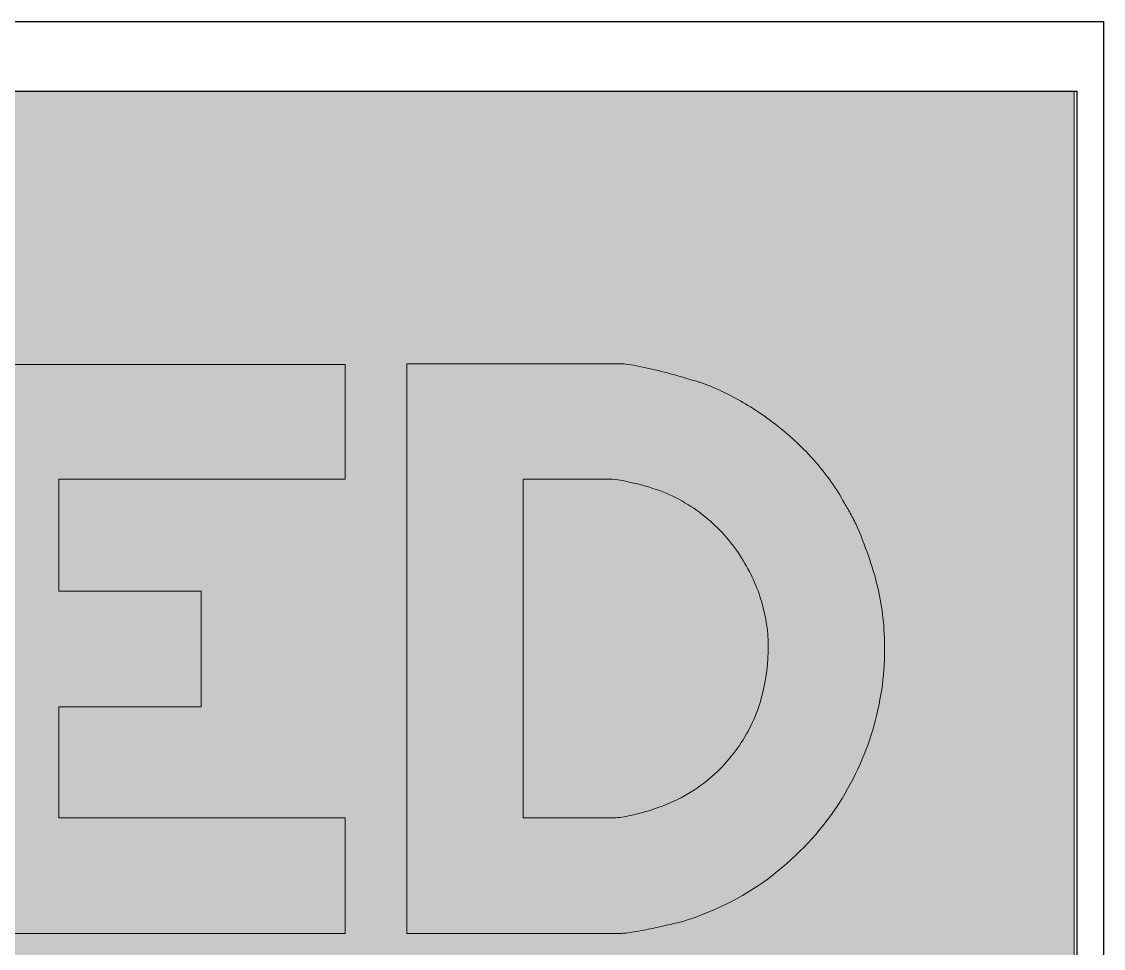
# Model space of a CAD drawing. Header units: inches. Extents: x -507 to 1392, y -754 to 68.
# Drawn here: x 483.1 to 583.7, y -18.4 to 67.7 of the extents above; entities that cross this region are included whole.
import ezdxf

# ---------------------------------------------------------------- set-up
doc = ezdxf.new("R2010")
doc.units = ezdxf.units.IN
doc.header["$MEASUREMENT"] = 0
doc.layers.add('Front', color=7, linetype='Continuous')
picture_1 = doc.add_image_def('image1.png', size_in_pixel=(3301, 2181))
picture_2 = doc.add_image_def('image6.png', size_in_pixel=(3362, 446))

# ---------------------------------------------------------------- blocks, each defined once
blk = doc.blocks.new('block 3')
at = {"layer": 'Front', "true_color": 0x326699}
h = blk.add_hatch(color=165, dxfattribs=at)
h.dxf.hatch_style = 2
h.paths.add_polyline_path([(-211, -462.1), (-211, 61.25), (581, 61.25), (581, -462.1)])
at = {"layer": 'Front', "lineweight": 0}
blk.add_lwpolyline([(-211, -462.1), (-211, 61.25), (581, 61.25), (581, -462.1), (-211, -462.1)], dxfattribs=at)
at = {"layer": 'Front'}
image = blk.add_image(picture_1, insert=(-211, -462.19), size_in_units=(792.24, 523.44), dxfattribs=at)
blk = doc.blocks.new('block 24')
at = {"layer": 'Front', "true_color": 0xcc3332}
h = blk.add_hatch(color=22, dxfattribs=at)
h.dxf.hatch_style = 2
h.paths.add_polyline_path([(513.22, -17.03), (475.75, -17.03), (475.75, 35.85), (513.22, 35.85), (513.22, 25.18), (486.57, 25.18), (486.57, 14.79), (499.82, 14.79), (499.82, 4.04), (486.57, 4.04), (486.57, -6.28), (513.22, -6.28)])
h = blk.add_hatch(color=22, dxfattribs=at)
h.dxf.hatch_style = 2
edge = h.paths.add_edge_path()
edge.add_spline(control_points=[(563.38, 9.27), (563.38, 6.88), (563.01, 4.42), (562.27, 1.89), (561.52, -0.64), (560.39, -3.05), (558.86, -5.35), (557.33, -7.64), (555.39, -9.72), (553.02, -11.58), (550.66, -13.44), (547.83, -14.9), (544.53, -15.95), (544.29, -16), (543.92, -16.08), (543.42, -16.2), (542.92, -16.32), (542.38, -16.44), (541.81, -16.56), (541.24, -16.68), (540.66, -16.79), (540.09, -16.88), (539.52, -16.98), (539.09, -17.03), (538.8, -17.03), (538.8, -17.03), (518.95, -17.03), (518.95, -17.03), (518.95, -17.03), (518.95, 35.92), (518.95, 35.92), (518.95, 35.92), (538.8, 35.92), (538.8, 35.92), (539.23, 35.92), (539.83, 35.84), (540.59, 35.67), (541.35, 35.51), (542.12, 35.33), (542.88, 35.14), (543.65, 34.94), (544.34, 34.75), (544.96, 34.56), (545.58, 34.37), (545.99, 34.25), (546.18, 34.2), (547.28, 33.82), (548.46, 33.28), (549.73, 32.59), (550.99, 31.9), (552.23, 31.08), (553.45, 30.12), (554.67, 29.16), (555.82, 28.08), (556.89, 26.86), (557.97, 25.64), (558.89, 24.34), (559.65, 22.95), (559.84, 22.62), (560.04, 22.26), (560.26, 21.88), (560.47, 21.5), (560.68, 21.09), (560.87, 20.66), (561.73, 18.61), (562.36, 16.72), (562.77, 15), (563.17, 13.28), (563.38, 11.37), (563.38, 9.27)], knot_values=[0, 0, 0, 0, 1, 1, 1, 2, 2, 2, 3, 3, 3, 4, 4, 4, 5, 5, 5, 6, 6, 6, 7, 7, 7, 8, 8, 8, 9, 9, 9, 10, 10, 10, 11, 11, 11, 12, 12, 12, 13, 13, 13, 14, 14, 14, 15, 15, 15, 16, 16, 16, 17, 17, 17, 18, 18, 18, 19, 19, 19, 20, 20, 20, 21, 21, 21, 22, 22, 22, 23, 23, 23, 23], degree=3, periodic=1)
edge = h.paths.add_edge_path()
edge.add_spline(control_points=[(552.56, 9.7), (552.56, 10.99), (552.35, 12.34), (551.95, 13.75), (551.54, 15.16), (550.92, 16.53), (550.08, 17.87), (549.25, 19.2), (548.19, 20.42), (546.9, 21.52), (545.61, 22.62), (544.1, 23.5), (542.38, 24.17), (542.19, 24.22), (541.92, 24.3), (541.56, 24.42), (541.2, 24.54), (540.81, 24.65), (540.38, 24.75), (539.95, 24.84), (539.53, 24.94), (539.12, 25.03), (538.72, 25.13), (538.37, 25.18), (538.08, 25.18), (538.08, 25.18), (529.77, 25.18), (529.77, 25.18), (529.77, 25.18), (529.77, -6.28), (529.77, -6.28), (529.77, -6.28), (538.23, -6.28), (538.23, -6.28), (538.66, -6.28), (539.18, -6.21), (539.8, -6.06), (540.42, -5.92), (540.88, -5.8), (541.16, -5.71), (543.31, -5.09), (545.11, -4.21), (546.54, -3.09), (547.97, -1.97), (549.14, -0.7), (550.05, 0.71), (550.96, 2.12), (551.6, 3.58), (551.98, 5.11), (552.37, 6.64), (552.56, 8.17), (552.56, 9.7)], knot_values=[0, 0, 0, 0, 1, 1, 1, 2, 2, 2, 3, 3, 3, 4, 4, 4, 5, 5, 5, 6, 6, 6, 7, 7, 7, 8, 8, 8, 9, 9, 9, 10, 10, 10, 11, 11, 11, 12, 12, 12, 13, 13, 13, 14, 14, 14, 15, 15, 15, 16, 16, 16, 17, 17, 17, 17], degree=3, periodic=1)
at = {"layer": 'Front', "lineweight": 0}
blk.add_lwpolyline([(513.22, -17.03), (475.75, -17.03), (475.75, 35.85), (513.22, 35.85), (513.22, 25.18), (486.57, 25.18), (486.57, 14.79), (499.82, 14.79), (499.82, 4.04), (486.57, 4.04), (486.57, -6.28), (513.22, -6.28), (513.22, -17.03)], dxfattribs=at)
for points, knots in [([(563.38, 9.27), (563.38, 6.88), (563.01, 4.42), (562.27, 1.89), (561.52, -0.64), (560.39, -3.05), (558.86, -5.35), (557.33, -7.64), (555.39, -9.72), (553.02, -11.58), (550.66, -13.44), (547.83, -14.9), (544.53, -15.95), (544.29, -16), (543.92, -16.08), (543.42, -16.2), (542.92, -16.32), (542.38, -16.44), (541.81, -16.56), (541.24, -16.68), (540.66, -16.79), (540.09, -16.88), (539.52, -16.98), (539.09, -17.03), (538.8, -17.03), (538.8, -17.03), (518.95, -17.03), (518.95, -17.03), (518.95, -17.03), (518.95, 35.92), (518.95, 35.92), (518.95, 35.92), (538.8, 35.92), (538.8, 35.92), (539.23, 35.92), (539.83, 35.84), (540.59, 35.67), (541.35, 35.51), (542.12, 35.33), (542.88, 35.14), (543.65, 34.94), (544.34, 34.75), (544.96, 34.56), (545.58, 34.37), (545.99, 34.25), (546.18, 34.2), (547.28, 33.82), (548.46, 33.28), (549.73, 32.59), (550.99, 31.9), (552.23, 31.08), (553.45, 30.12), (554.67, 29.16), (555.82, 28.08), (556.89, 26.86), (557.97, 25.64), (558.89, 24.34), (559.65, 22.95), (559.84, 22.62), (560.04, 22.26), (560.26, 21.88), (560.47, 21.5), (560.68, 21.09), (560.87, 20.66), (561.73, 18.61), (562.36, 16.72), (562.77, 15), (563.17, 13.28), (563.38, 11.37), (563.38, 9.27)], [0, 0, 0, 0, 1, 1, 1, 2, 2, 2, 3, 3, 3, 4, 4, 4, 5, 5, 5, 6, 6, 6, 7, 7, 7, 8, 8, 8, 9, 9, 9, 10, 10, 10, 11, 11, 11, 12, 12, 12, 13, 13, 13, 14, 14, 14, 15, 15, 15, 16, 16, 16, 17, 17, 17, 18, 18, 18, 19, 19, 19, 20, 20, 20, 21, 21, 21, 22, 22, 22, 23, 23, 23, 23]), ([(552.56, 9.7), (552.56, 10.99), (552.35, 12.34), (551.95, 13.75), (551.54, 15.16), (550.92, 16.53), (550.08, 17.87), (549.25, 19.2), (548.19, 20.42), (546.9, 21.52), (545.61, 22.62), (544.1, 23.5), (542.38, 24.17), (542.19, 24.22), (541.92, 24.3), (541.56, 24.42), (541.2, 24.54), (540.81, 24.65), (540.38, 24.75), (539.95, 24.84), (539.53, 24.94), (539.12, 25.03), (538.72, 25.13), (538.37, 25.18), (538.08, 25.18), (538.08, 25.18), (529.77, 25.18), (529.77, 25.18), (529.77, 25.18), (529.77, -6.28), (529.77, -6.28), (529.77, -6.28), (538.23, -6.28), (538.23, -6.28), (538.66, -6.28), (539.18, -6.21), (539.8, -6.06), (540.42, -5.92), (540.88, -5.8), (541.16, -5.71), (543.31, -5.09), (545.11, -4.21), (546.54, -3.09), (547.97, -1.97), (549.14, -0.7), (550.05, 0.71), (550.96, 2.12), (551.6, 3.58), (551.98, 5.11), (552.37, 6.64), (552.56, 8.17), (552.56, 9.7)], [0, 0, 0, 0, 1, 1, 1, 2, 2, 2, 3, 3, 3, 4, 4, 4, 5, 5, 5, 6, 6, 6, 7, 7, 7, 8, 8, 8, 9, 9, 9, 10, 10, 10, 11, 11, 11, 12, 12, 12, 13, 13, 13, 14, 14, 14, 15, 15, 15, 16, 16, 16, 17, 17, 17, 17])]:
    blk.add_open_spline(points, degree=3, knots=knots, dxfattribs=at)
blk = doc.blocks.new('block 23')
at = {"layer": 'Front'}
blk.add_blockref('block 24', (0, 0), dxfattribs=at)
blk = doc.blocks.new('block 22')
at = {"layer": 'Front'}
blk.add_blockref('block 23', (0, 0), dxfattribs=at)
blk = doc.blocks.new('block 21')
at = {"layer": 'Front'}
blk.add_blockref('block 22', (0, 0), dxfattribs=at)
image = blk.add_image(picture_2, insert=(-223.16, -39.32), size_in_units=(806.88, 107.04), dxfattribs=at)
blk = doc.blocks.new('block 20')
at = {"layer": 'Front'}
blk.add_blockref('block 21', (0, 0), dxfattribs=at)

msp = doc.modelspace()

# ---------------------------------------------------------------- block references
at = {"layer": 'Front'}
for name in ['block 20', 'block 3']:
    msp.add_blockref(name, (0, 0), dxfattribs=at)

doc.saveas('drawing.dxf')
